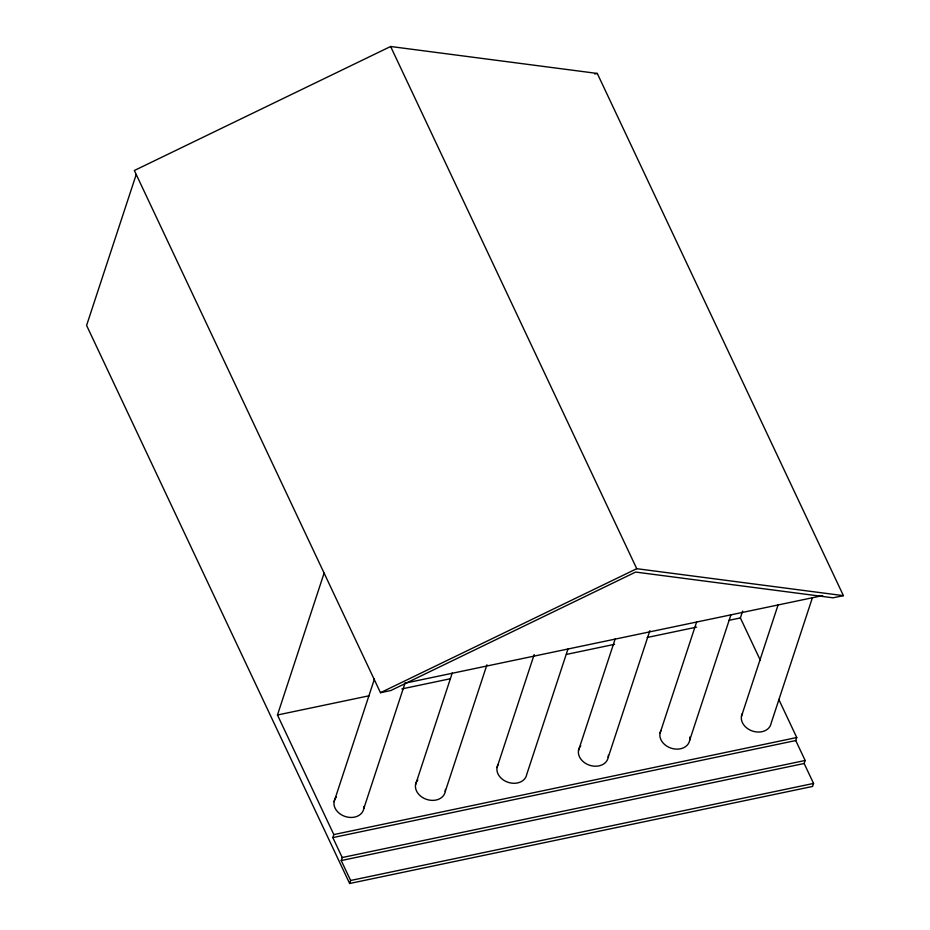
<?xml version="1.0" encoding="UTF-8"?>
<svg xmlns="http://www.w3.org/2000/svg" width="930" height="930" viewBox="0 0 930 930"><rect width="100%" height="100%" fill="white"/><g stroke="black" fill="none" stroke-linecap="round" stroke-linejoin="round"><path stroke-width="1.4" d="M136.222 174.48L86.595 325.43L349.634 883.5L812.564 786.443L813.552 783.432L804.159 763.495L805.148 760.473L795.755 740.547L796.754 737.525L778.794 699.418M349.634 883.5L350.622 880.478L341.229 860.552L342.217 857.53L332.824 837.605L333.824 834.582L277.454 714.996L324.105 573.113M334.091 801.695L374.395 679.098M363.781 808.612L404.992 683.259M415.559 784.618L452.247 673.029M445.249 791.535L486.925 664.799M497.039 767.529L534.18 654.569M567.939 649.094L526.729 774.446A15.275 11.939 18.2 0 1 507.896 782.246A15.275 11.939 18.2 0 1 498.073 764.588M578.518 750.452L615.195 638.875M608.208 757.369L649.872 630.633M659.986 733.375L696.675 621.786M689.676 740.28L730.899 614.928M760.205 659.998L740.385 617.938L742.652 611.057M741.466 716.286L778.154 604.709M812.367 597.851L771.156 723.203A15.275 11.939 18.2 0 1 752.323 731.003A15.275 11.939 18.2 0 1 742.5 713.345M390.623 46.5L134.35 170.504L380.475 692.699L390.821 690.525L635.643 572.066L833.048 597.816L843.405 595.642L597.281 73.447L390.623 46.5L636.748 568.695L843.405 595.642M380.475 692.699L636.748 568.695M594.689 73.982L597.281 73.447M404.585 683.259L822.643 595.619M277.454 714.996L369.338 695.733M401.841 688.921L449.911 678.842M566.521 654.394L614.579 644.316M647.094 637.503L696.57 627.122M729.073 620.31L740.385 617.938M333.824 834.582L796.754 737.525M332.824 837.605L795.755 740.547M342.217 857.53L805.148 760.473M341.229 860.552L804.159 763.495M350.622 880.478L813.552 783.432M363.909 806.508A15.275 11.939 18.2 0 1 344.949 816.412A15.275 11.939 18.2 0 1 336.346 797.022M689.711 737.106A15.275 11.939 18.2 0 1 672.774 748.638A15.275 11.939 18.2 0 1 661.032 730.434M608.336 755.265A15.275 11.939 18.2 0 1 589.376 765.169A15.275 11.939 18.2 0 1 580.773 745.779M445.389 789.419A15.275 11.939 18.2 0 1 426.428 799.335A15.275 11.939 18.2 0 1 417.826 779.945"/></g></svg>
